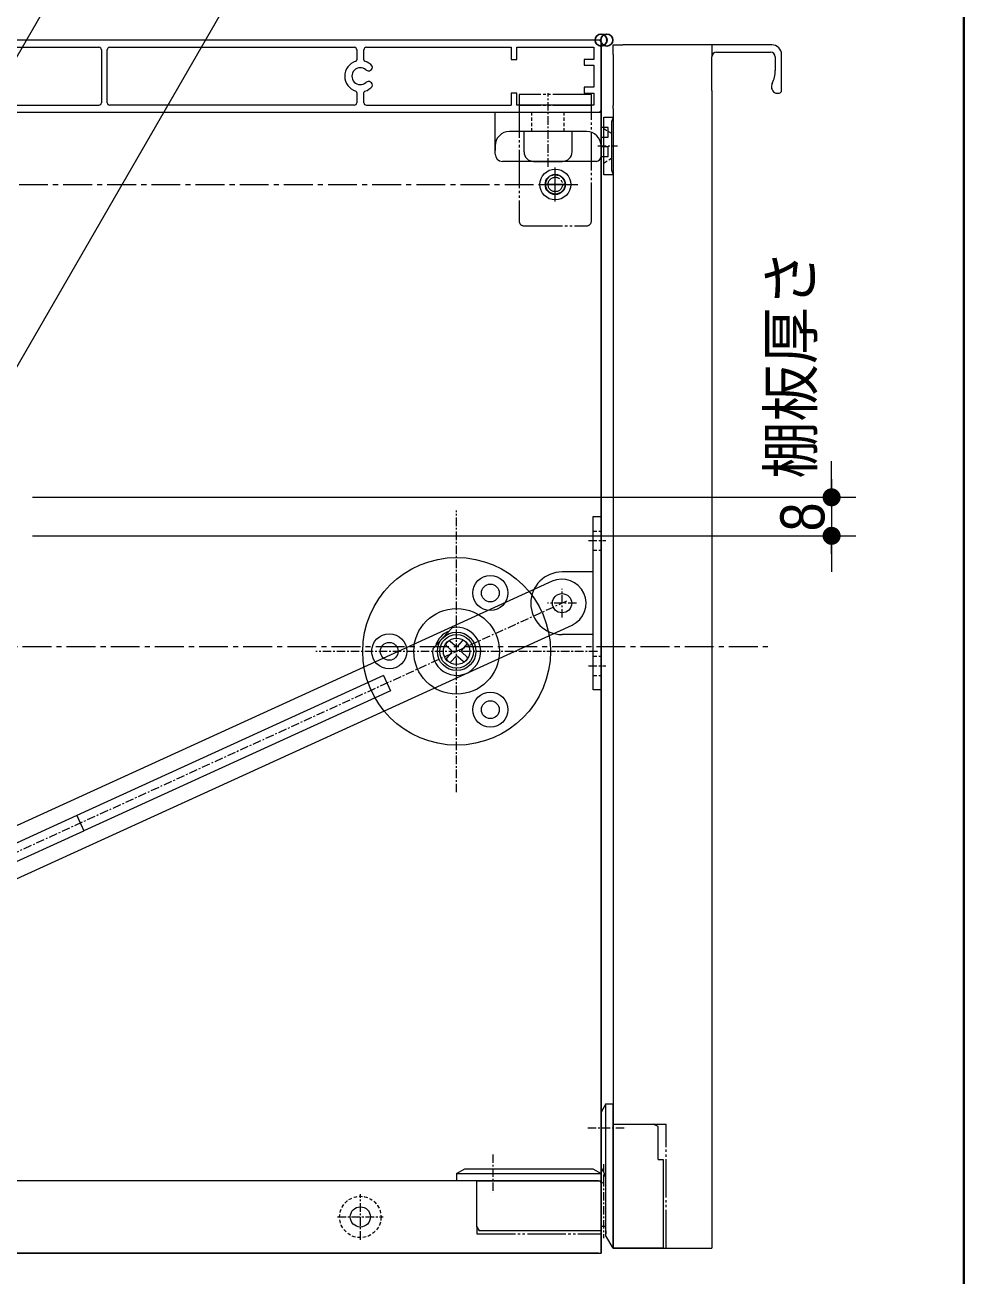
# Model space of a CAD drawing. Units: millimetres, scale not verified. Extents: x -1516 to 1516, y -761 to 761.
# Drawn here: x 358.1 to 553.1, y -544.8 to -284.9 of the extents above; entities that cross this region are included whole.
import ezdxf
from ezdxf.enums import TextEntityAlignment as Align

# ---------------------------------------------------------------- set-up
doc = ezdxf.new("R2010")
doc.units = ezdxf.units.MM
doc.header["$LTSCALE"] = 5
doc.header["$PDMODE"] = 32
doc.header["$PDSIZE"] = 2.5
for name, pattern in [('USER1', [9.172222, 5.997222, -1.058333, 1.058333, -1.058333]), ('USER2', [2.91, 1.76, -0.4, 0.35, -0.4]), ('USER3', [10.5, 8, -0.5, 0.5, -0.5, 0.5, -0.5]), ('USER4', [1.11, 0.71, -0.4])]:
    doc.linetypes.add(name, pattern=pattern)
for name, color, linetype, lineweight in [('0-0_3一般', 7, 'Continuous', 15), ('0-1_2寸法-3', 7, 'Continuous', 15), ('0-2_1図面枠', 7, 'Continuous', 20), ('0-3_2寸法-1', 7, 'Continuous', 15), ('0-4_0', 7, 'Continuous', 25), ('0-6_2寸法-2', 7, 'Continuous', 15)]:
    doc.layers.add(name, color=color, linetype=linetype, lineweight=lineweight)
doc.layers.add('0-5_Defpoints', color=7, linetype='Continuous')
doc.styles.add('ＭＳ Ｐゴシック', font='')
doc.styles.get('ＭＳ Ｐゴシック').set_extended_font_data('MS PGothic')

# ---------------------------------------------------------------- blocks, each defined once
blk = doc.blocks.new('グループ-13')
at = {"layer": '0-0_3一般'}
for p, q in [((4628, -2545), (4623, -2553.66)), ((4628, -2545), (4635.5, -2545)), ((4628, -2620), (4628, -2545)), ((4635.5, -2566), (4635.5, -2545)), ((4623, -2611.34), (4623, -2553.66)), ((4628, -2620), (4623, -2611.34)), ((4473, -2617.5), (4473, -2625)), ((4625.5, -2620), (4625.5, -2626.44)), ((4494, -2625), (4473, -2625)), ((4494, -2672.67), (4494, -2625)), ((4494, -2672.67), (4496.5, -2677)), ((4623, -2672), (4628, -2672)), ((4623, -2672), (4623, -2677)), ((4623, -2677), (4496.5, -2677)), ((4687.5, -2695), (4635.5, -2695))]:
    blk.add_line(p, q, dxfattribs=at)
at = {"layer": '0-0_3一般', "linetype": 'USER2'}
for p, q in [((4609.28, -2569.8), (4649.28, -2569.8)), ((4510.5, -2597.61), (4510.5, -2637.61)), ((4625.5, -2607.69), (4625.5, -2684.69))]:
    blk.add_line(p, q, dxfattribs=at)
at = {"layer": '0-0_3一般', "linetype": 'USER3'}
for p, q in [((4677.14, -2566), (4690.5, -2566)), ((4690.5, -2695), (4690.5, -2566)), ((4623, -2677), (4623, -2680)), ((4628, -2677), (4628, -2680)), ((4687.5, -2695), (4690.5, -2695))]:
    blk.add_line(p, q, dxfattribs=at)
at = {"layer": '0-0_3一般'}
for points in [[(4635.5, -2695), (4635.5, -2566), (4677.14, -2566)], [(4682.5, -2603), (4682.5, -2568.5), (4677.14, -2566)], [(4682.5, -2603), (4687.5, -2603), (4687.5, -2695)], [(4473, -2617.5), (4481.66, -2612.5), (4614.34, -2612.5), (4623, -2617.5)], [(4473, -2617.5), (4623, -2617.5), (4623, -2625)], [(4628, -2632.7), (4628, -2620), (4625.5, -2620)], [(4494, -2625), (4623, -2625), (4623, -2627.89)], [(4625.5, -2626.44), (4623, -2627.89), (4623, -2672)], [(4635.5, -2695), (4628, -2682.01), (4628, -2632.7)]]:
    blk.add_lwpolyline(points, dxfattribs=at)
at = {"layer": '0-0_3一般', "linetype": 'USER3'}
blk.add_lwpolyline([(4494, -2672.67), (4494, -2680), (4623, -2680)], dxfattribs=at)
blk = doc.blocks.new('グループ-15')
at = {"layer": '0-0_3一般'}
for p, q in [((4620.5, -1440.04), (3656.5, -1440.04)), ((3847.25, -1447.54), (4101.5, -1447.54)), ((4104, -1450.04), (4104, -1505.04)), ((4110, -1505.04), (4110, -1450.04)), ((4112.5, -1447.54), (4366.75, -1447.54)), ((4369.25, -1450.04), (4369.25, -1460.58)), ((4376.75, -1460.58), (4376.75, -1450.04)), ((4379.25, -1447.54), (4529.5, -1447.54)), ((4529.5, -1447.54), (4529.5, -1460.04)), ((4535.5, -1447.54), (4615.5, -1447.54)), ((4535.5, -1460.04), (4535.5, -1447.54)), ((4615.5, -1447.54), (4615.5, -1460.04)), ((4623, -1442.54), (4623, -2700.04)), ((4529.5, -1460.04), (4535.5, -1460.04)), ((4605.5, -1460.04), (4605.5, -1466.04)), ((4615.5, -1460.04), (4605.5, -1460.04)), ((4605.5, -1466.04), (4615.5, -1466.04)), ((4615.5, -1466.04), (4615.5, -1489.04)), ((4605.5, -1489.04), (4605.5, -1495.04)), ((4615.5, -1489.04), (4605.5, -1489.04)), ((4369.25, -1494.5), (4369.25, -1505.04)), ((4376.75, -1505.04), (4376.75, -1494.5)), ((4529.5, -1495.04), (4529.5, -1507.54)), ((4535.5, -1495.04), (4529.5, -1495.04)), ((4535.5, -1507.54), (4535.5, -1495.04)), ((4605.5, -1495.04), (4615.5, -1495.04)), ((4615.5, -1495.04), (4615.5, -1507.54)), ((3592.5, -1515.04), (4623, -1515.04)), ((3847.25, -1507.54), (4101.5, -1507.54)), ((4366.75, -1507.54), (4112.5, -1507.54)), ((4379.25, -1507.54), (4529.5, -1507.54)), ((4615.5, -1507.54), (4535.5, -1507.54))]:
    blk.add_line(p, q, dxfattribs=at)
at = {"layer": '0-0_3一般', "linetype": 'USER2'}
for p, q in [((4575.5, -1607.64), (4575.5, -1572.44)), ((4557.9, -1590.04), (4593.1, -1590.04)), ((4373, -2686.19), (4373, -2638.89)), ((4349.35, -2662.54), (4396.65, -2662.54))]:
    blk.add_line(p, q, dxfattribs=at)
at = {"layer": '0-0_3一般'}
blk.add_lwpolyline([(3591, -1502.54), (3591, -2700.04), (4623, -2700.04)], dxfattribs=at)
for centre, radius in [((4575.5, -1590.04), 16), ((4575.5, -1590.04), 10.5), ((4373, -2662.54), 10.5)]:
    blk.add_circle(centre, radius, dxfattribs=at)
at = {"layer": '0-0_3一般', "linetype": 'USER4'}
blk.add_circle((4373, -2662.54), 21.5, dxfattribs=at)
at = {"layer": '0-0_3一般'}
for centre, radius, start, end in [((4620.5, -1442.54), 2.5, 0, 90), ((4101.5, -1450.04), 2.5, 0, 90), ((4112.5, -1450.04), 2.5, 90, 180), ((4366.75, -1450.04), 2.5, 0, 90), ((4379.25, -1450.04), 2.5, 90, 180), ((4373, -1477.54), 16.25, 107.20399, 252.79601), ((4367.75, -1460.58), 1.5, 287.20399, 0), ((4378.25, -1460.58), 1.5, 180, 252.79601), ((4373, -1477.54), 16.25, 40.5698, 72.79601), ((4381.48, -1468.02), 4, 228.28389, 15.23813), ((4373, -1477.54), 8.75, 48.28389, 311.71611), ((4367.75, -1494.5), 1.5, 0, 72.79601), ((4378.25, -1494.5), 1.5, 107.20399, 180), ((4373, -1477.54), 16.25, 287.20399, 319.4302), ((4381.48, -1487.06), 4, 344.76187, 131.71611), ((4101.5, -1505.04), 2.5, 270, 0), ((4112.5, -1505.04), 2.5, 180, 270), ((4366.75, -1505.04), 2.5, 270, 0), ((4379.25, -1505.04), 2.5, 180, 270)]:
    blk.add_arc(centre, radius, start, end, dxfattribs=at)
blk = doc.blocks.new('グループ-16')
at = {"layer": '0-0_3一般', "linetype": 'USER3'}
for p, q in [((4538, -1496.5), (4538, -1501.5)), ((4613, -1496.5), (4538, -1496.5)), ((4538, -1501.5), (4538, -1628)), ((4613, -1501.5), (4613, -1496.5)), ((4613, -1628), (4613, -1501.5)), ((4613, -1508), (4538, -1508)), ((4575.5, -1601), (4575.5, -1579)), ((4586.5, -1590), (4564.5, -1590)), ((4543, -1633), (4608, -1633))]:
    blk.add_line(p, q, dxfattribs=at)
at = {"layer": '0-0_3一般', "linetype": 'USER1'}
blk.add_line((2642.61, -1590), (4602.61, -1590), dxfattribs=at)
at = {"layer": '0-0_3一般', "linetype": 'USER3'}
for radius in [10, 7.5]:
    blk.add_circle((4575.5, -1590), radius, dxfattribs=at)
for centre, start, end in [((4543, -1628), 180, 270), ((4608, -1628), 270, 0)]:
    blk.add_arc(centre, 5, start, end, dxfattribs=at)
blk = doc.blocks.new('グループ-18')
at = {"layer": '0-0_3一般', "linetype": 'USER2'}
for p, q in [((4473, -2221.25), (4473, -1928.75)), ((4619.25, -2075), (4326.75, -2075))]:
    blk.add_line(p, q, dxfattribs=at)
at = {"layer": '0-0_3一般'}
for p, q in [((4458.29, -2061.45), (4468.45, -2050.42)), ((4448.13, -2072.49), (4458.29, -2061.45)), ((4464.08, -2064.75), (4462.05, -2066.96)), ((4471.72, -2069.74), (4466.2, -2064.66)), ((4478.92, -2064.14), (4473.84, -2069.66)), ((4483.25, -2066.08), (4481.04, -2064.05)), ((4462.14, -2069.08), (4467.66, -2074.16)), ((4467.74, -2076.28), (4462.66, -2081.8)), ((4478.26, -2073.72), (4483.34, -2068.2)), ((4483.86, -2080.92), (4478.34, -2075.84)), ((4462.75, -2083.92), (4464.96, -2085.95)), ((4467.08, -2085.86), (4472.16, -2080.34)), ((4474.28, -2080.26), (4479.8, -2085.34)), ((4481.92, -2085.25), (4483.95, -2083.04))]:
    blk.add_line(p, q, dxfattribs=at)
for centre, radius in [((4473, -2075), 97.5), ((4508, -2014.38), 18.25), ((4508, -2014.38), 9.25), ((4473, -2075), 44.5), ((4403, -2075), 18.25), ((4403, -2075), 9.25), ((4473, -2075), 20), ((4473, -2075), 17.5), ((4473, -2075), 13.75), ((4508, -2135.62), 18.25), ((4508, -2135.62), 9.25)]:
    blk.add_circle(centre, radius, dxfattribs=at)
for centre, radius, start, end in [((4473, -2075), 25, 174.23218, 100.49239), ((4473, -2075), 22.5, 110.09624, 164.62833), ((4465.19, -2065.77), 1.5, 47.36229, 137.36229), ((4480.02, -2065.16), 1.5, 47.36229, 137.36229), ((4482.23, -2067.19), 1.5, 317.36229, 47.36229), ((4463.16, -2067.98), 1.5, 137.36229, 227.36229), ((4466.64, -2075.26), 1.5, 317.36229, 47.36229), ((4472.74, -2068.64), 1.5, 227.36229, 317.36229), ((4479.36, -2074.74), 1.5, 137.36229, 227.36229), ((4463.77, -2082.81), 1.5, 137.36229, 227.36229), ((4465.98, -2084.84), 1.5, 227.36229, 317.36229), ((4473.26, -2081.36), 1.5, 47.36229, 137.36229), ((4480.81, -2084.23), 1.5, 227.36229, 317.36229), ((4482.84, -2082.02), 1.5, 317.36229, 47.36229)]:
    blk.add_arc(centre, radius, start, end, dxfattribs=at)
blk = doc.blocks.new('グループ-19')
at = {"layer": '0-0_3一般'}
for p, q in [((4615, -1935), (4623, -1935)), ((4615, -2080), (4615, -1935)), ((4623, -2080), (4623, -1935)), ((4615, -1992.5), (4582.5, -1992.5)), ((4615, -2057.5), (4582.5, -2057.5)), ((4615, -2100), (4615, -2080)), ((4623, -2100), (4623, -2080)), ((4615, -2115), (4615, -2100)), ((4623, -2115), (4623, -2100)), ((4623, -2115), (4615, -2115))]:
    blk.add_line(p, q, dxfattribs=at)
at = {"layer": '0-0_3一般', "linetype": 'USER2'}
for p, q in [((4610, -1960), (4628, -1960)), ((4582.5, -2040), (4582.5, -2010)), ((4597.5, -2025), (4567.5, -2025)), ((4610, -2090), (4628, -2090))]:
    blk.add_line(p, q, dxfattribs=at)
at = {"layer": '0-0_3一般', "linetype": 'USER4'}
for p, q in [((4615, -1950), (4623, -1950)), ((4615, -1970), (4623, -1970)), ((4615, -2080), (4623, -2080)), ((4615, -2100), (4623, -2100))]:
    blk.add_line(p, q, dxfattribs=at)
at = {"layer": '0-0_3一般'}
blk.add_lwpolyline([(4623, -1985), (4623, -1970), (4623, -1950)], dxfattribs=at)
blk.add_circle((4582.5, -2025), 10, dxfattribs=at)
for start, end in [(90, 180), (180, 270)]:
    blk.add_arc((4582.5, -2025), 32.5, start, end, dxfattribs=at)
blk = doc.blocks.new('グループ-20')
at = {"layer": '0-0_3一般'}
for p, q in [((4572.12, -2002.26), (3662.46, -2417.63)), ((4605.24, -2014.62), (4605.24, -2014.62)), ((3683.23, -2463.11), (4592.88, -2047.74)), ((4396.93, -2100.11), (4078.56, -2245.49)), ((4396.93, -2100.11), (4404.2, -2116.03)), ((4404.2, -2116.03), (4085.82, -2261.41)), ((4078.56, -2245.49), (3896.63, -2328.57)), ((4078.56, -2245.49), (4085.82, -2261.41)), ((3903.89, -2344.48), (4085.82, -2261.41))]:
    blk.add_line(p, q, dxfattribs=at)
at = {"layer": '0-0_3一般', "linetype": 'USER2'}
blk.add_line((4587.05, -2022.92), (3668.3, -2442.44), dxfattribs=at)
at = {"layer": '0-0_3一般'}
blk.add_circle((4582.5, -2025), 10, dxfattribs=at)
for start, end in [(24.54241, 114.54241), (294.54241, 24.54241)]:
    blk.add_arc((4582.5, -2025), 25, start, end, dxfattribs=at)
blk = doc.blocks.new('グループ-21')
at = {"layer": '0-0_3一般'}
for name in ['グループ-19', 'グループ-18', 'グループ-20']:
    blk.add_blockref(name, (0, 0), dxfattribs=at)
blk = doc.blocks.new('グループ-22')
at = {"layer": '0-0_3一般'}
for p, q in [((4635.5, -1455), (4635.5, -1508)), ((4738, -1445), (4645.5, -1445)), ((4743, -1452.5), (4799, -1452.5)), ((4810.5, -1492.5), (4810.5, -1455)), ((4738, -1492.5), (4738, -1457.5)), ((4804, -1457.5), (4804, -1471.51)), ((4738, -1492.5), (4738, -2695)), ((4804.69, -1495), (4808, -1495)), ((4635.5, -1511), (4635.5, -1508)), ((4635.5, -1511), (4635.5, -1925)), ((4635.5, -1925), (4635.5, -2470))]:
    blk.add_line(p, q, dxfattribs=at)
for points in [[(4635.5, -1455), (4635.5, -1445), (4645.5, -1445)], [(4800.5, -1445), (4738, -1445), (4738, -1457.5)], [(4635.5, -1925), (4635.5, -2695), (4738, -2695)]]:
    blk.add_lwpolyline(points, dxfattribs=at)
for centre, radius, start, end in [((4743, -1457.5), 5, 90, 180), ((4799, -1457.5), 5, 0, 90), ((4800.5, -1455), 10, 0, 90), ((4774, -1471.51), 30, 333.29515, 0), ((4807.5, -1488.37), 7.5, 153.29515, 235.75613), ((4808, -1492.5), 2.5, 270, 0), ((4804.69, -1492.5), 2.5, 235.75613, 270)]:
    blk.add_arc(centre, radius, start, end, dxfattribs=at)
blk = doc.blocks.new('グループ-23')
at = {"layer": '0-0_3一般', "linetype": 'USER2'}
blk.add_line((4568, -1571.54), (4568, -1495.04), dxfattribs=at)
at = {"layer": '0-0_3一般'}
for p, q in [((4513, -1558.5), (4513, -1515)), ((4513, -1515), (4623, -1515)), ((4630.5, -1531), (4623, -1531)), ((4630.5, -1541), (4630.5, -1531)), ((4513, -1545), (4513, -1554.64)), ((4543, -1556), (4543, -1535)), ((4608, -1535), (4593, -1535)), ((4593, -1556), (4593, -1535)), ((4623, -1541), (4623, -1561)), ((4623, -1545), (4623, -1554.64)), ((4630.5, -1551), (4623, -1551)), ((4630.5, -1561), (4630.5, -1551)), ((4618, -1566), (4520.5, -1566)), ((4553, -1566), (4583, -1566)), ((4623, -1561), (4630.5, -1561))]:
    blk.add_line(p, q, dxfattribs=at)
at = {"layer": '0-0_3一般', "linetype": 'USER4'}
for p, q in [((4551.25, -1535), (4551.25, -1515)), ((4584.75, -1535), (4584.75, -1515))]:
    blk.add_line(p, q, dxfattribs=at)
at = {"layer": '0-0_3一般'}
for points in [[(4623, -1515), (4623, -1541), (4630.5, -1541)], [(4593, -1535), (4543, -1535), (4528, -1535)]]:
    blk.add_lwpolyline(points, dxfattribs=at)
for centre, radius, start, end in [((4528, -1550), 15, 90, 180), ((4608, -1550), 15, 0, 90), ((4520.5, -1558.5), 7.5, 180, 270), ((4553, -1556), 10, 180, 270), ((4583, -1556), 10, 270, 0), ((4618, -1561), 5, 270, 0)]:
    blk.add_arc(centre, radius, start, end, dxfattribs=at)
blk = doc.blocks.new('グループ-24')
at = {"layer": '0-0_3一般'}
for p, q in [((4626, -1580), (4626, -1520)), ((4626, -1520), (4635.5, -1520)), ((4635.5, -1520), (4634, -1525)), ((4635.5, -1580), (4626, -1580))]:
    blk.add_line(p, q, dxfattribs=at)
at = {"layer": '0-0_3一般', "linetype": 'USER4'}
for p, q in [((4626, -1532), (4634, -1537)), ((4634, -1563), (4626, -1568))]:
    blk.add_line(p, q, dxfattribs=at)
at = {"layer": '0-0_3一般', "linetype": 'USER2'}
blk.add_line((4619.7, -1550), (4640, -1550), dxfattribs=at)
at = {"layer": '0-0_3一般'}
blk.add_lwpolyline([(4634, -1525), (4634, -1575), (4635.5, -1580)], dxfattribs=at)
blk = doc.blocks.new('グループ-25')
at = {"layer": '0-0_3一般'}
for p, q in [((4620.5, -1440), (3652, -1440)), ((4623, -1440), (4620.5, -1440)), ((4623, -2700.04), (4623, -1440)), ((4623, -1442.5), (4623, -1448)), ((4623, -1448), (4623, -2692)), ((3588, -1515), (4556.62, -1515)), ((4556.62, -1515), (4571.62, -1515)), ((4620.5, -2625), (3652, -2625)), ((4571.62, -2625), (4556.62, -2625)), ((4620.5, -2700.04), (3652, -2700.04)), ((4620.5, -2700.04), (4623, -2700.04)), ((4623, -2692), (4623, -2697.5))]:
    blk.add_line(p, q, dxfattribs=at)
at = {"layer": '0-0_3一般', "linetype": 'USER1'}
blk.add_line((2416.92, -2070), (4796.92, -2070), dxfattribs=at)
at = {"layer": '0-0_3一般'}
blk.add_lwpolyline([(4556.62, -1515), (4571.62, -1515), (4620.5, -1515)], dxfattribs=at)
for centre, start, end in [((4620.5, -1512.5), 270, 0), ((4620.5, -1512.5), 270, 0), ((4620.5, -2627.5), 0, 90), ((4620.5, -2627.5), 0, 90)]:
    blk.add_arc(centre, 2.5, start, end, dxfattribs=at)
for name in ['グループ-15', 'グループ-22', 'グループ-23', 'グループ-16', 'グループ-24', 'グループ-21', 'グループ-13']:
    blk.add_blockref(name, (0, 0), dxfattribs=at)
blk = doc.blocks.new('グループ-31')
at = {"layer": '0-2_1図面枠', "lineweight": 35}
blk.add_lwpolyline([(-5000, 3462.5), (5000, 3462.5), (5000, -3462.5), (-5000, -3462.5)], close=True, dxfattribs=at)
blk = doc.blocks.new('図面枠')
at = {"layer": '0-2_1図面枠'}
blk.add_blockref('グループ-31', (0, 0), dxfattribs=at)
blk = doc.blocks.new('_Dot')
at = {"layer": '0-4_0'}
blk.add_line((-2.5, 0), (-5, 0), dxfattribs=at)
for points in [[(0, 0), (-2.5, 0), (-2.48, 0.313)], [(0, 0), (-2.48, -0.313), (-2.5, 0)], [(0, 0), (-2.48, 0.313), (-2.421, 0.622)], [(0, 0), (-2.421, -0.622), (-2.48, -0.313)], [(0, 0), (-2.421, 0.622), (-2.324, 0.92)], [(0, 0), (-2.324, -0.92), (-2.421, -0.622)], [(0, 0), (-2.324, 0.92), (-2.191, 1.204)], [(0, 0), (-2.191, -1.204), (-2.324, -0.92)], [(0, 0), (-2.191, 1.204), (-2.023, 1.469)], [(0, 0), (-2.023, -1.469), (-2.191, -1.204)], [(0, 0), (-2.023, 1.469), (-1.822, 1.711)], [(0, 0), (-1.822, -1.711), (-2.023, -1.469)], [(0, 0), (-1.822, 1.711), (-1.594, 1.926)], [(0, 0), (-1.594, -1.926), (-1.822, -1.711)], [(0, 0), (-1.594, 1.926), (-1.34, 2.111)], [(0, 0), (-1.34, -2.111), (-1.594, -1.926)], [(0, 0), (-1.34, 2.111), (-1.064, 2.262)], [(0, 0), (-1.064, -2.262), (-1.34, -2.111)], [(0, 0), (-1.064, 2.262), (-0.773, 2.378)], [(0, 0), (-0.773, -2.378), (-1.064, -2.262)], [(0, 0), (-0.773, 2.378), (-0.468, 2.456)], [(0, 0), (-0.468, -2.456), (-0.773, -2.378)], [(0, 0), (-0.468, 2.456), (-0.157, 2.495)], [(0, 0), (-0.157, -2.495), (-0.468, -2.456)], [(0, 0), (-0.157, 2.495), (0.157, 2.495)], [(0, 0), (0.157, -2.495), (-0.157, -2.495)], [(0, 0), (0.157, 2.495), (0.468, 2.456)], [(0, 0), (0.468, 2.456), (0.773, 2.378)], [(0, 0), (0.773, 2.378), (1.064, 2.262)], [(0, 0), (1.064, 2.262), (1.34, 2.111)], [(0, 0), (1.34, 2.111), (1.594, 1.926)], [(0, 0), (1.594, 1.926), (1.822, 1.711)], [(0, 0), (1.822, 1.711), (2.023, 1.469)], [(0, 0), (2.023, 1.469), (2.191, 1.204)], [(0, 0), (2.191, 1.204), (2.324, 0.92)], [(0, 0), (2.324, 0.92), (2.421, 0.622)], [(0, 0), (2.421, 0.622), (2.48, 0.313)], [(0, 0), (2.48, 0.313), (2.5, 0)], [(0, 0), (0.468, -2.456), (0.157, -2.495)], [(0, 0), (0.773, -2.378), (0.468, -2.456)], [(0, 0), (1.064, -2.262), (0.773, -2.378)], [(0, 0), (1.34, -2.111), (1.064, -2.262)], [(0, 0), (1.594, -1.926), (1.34, -2.111)], [(0, 0), (1.822, -1.711), (1.594, -1.926)], [(0, 0), (2.023, -1.469), (1.822, -1.711)], [(0, 0), (2.191, -1.204), (2.023, -1.469)], [(0, 0), (2.324, -0.92), (2.191, -1.204)], [(0, 0), (2.421, -0.622), (2.324, -0.92)], [(0, 0), (2.48, -0.313), (2.421, -0.622)], [(0, 0), (2.5, 0), (2.48, -0.313)]]:
    blk.add_solid(points, dxfattribs=at)

msp = doc.modelspace()

# ---------------------------------------------------------------- linework, layer by layer
at = {"layer": '0-1_2寸法-3'}
for p, q in [((301.088, -387.2), (401.55, -213.196)), ((337.125, -389.208), (438.745, -213.196))]:
    msp.add_line(p, q, dxfattribs=at)
at = {"layer": '0-3_2寸法-1'}
for p, q in [((525.625, -379.248), (525.625, -375.497)), ((359.625, -383), (530.625, -383)), ((525.625, -383), (525.625, -391)), ((359.625, -391), (530.625, -391)), ((525.625, -394.752), (525.625, -398.503))]:
    msp.add_line(p, q, dxfattribs=at)
at = {"layer": '0-5_Defpoints'}
for p in [(477.725, -288), (478.925, -288), (525.625, -391), (525.625, -391)]:
    msp.add_point(p, dxfattribs=at)
at = {"layer": '0-6_2寸法-2'}
for p, q in [((525.625, -379.248), (525.625, -375.497)), ((359.625, -383), (530.625, -383)), ((525.625, -383), (525.625, -391)), ((359.625, -391), (530.625, -391)), ((525.625, -394.752), (525.625, -398.503))]:
    msp.add_line(p, q, dxfattribs=at)

# ---------------------------------------------------------------- block references
at = {"layer": '0-0_3一般', "xscale": 0.2, "yscale": 0.2}
msp.add_blockref('グループ-25', (-446.875, 0), dxfattribs=at)
at = {"layer": '0-2_1図面枠', "xscale": 0.2, "yscale": 0.2}
msp.add_blockref('図面枠', (-446.875, 0), dxfattribs=at)
at = {"layer": '0-3_2寸法-1', "xscale": 0.7503418, "yscale": 0.7503418}
for p, rotation in [((525.625, -383), 270), ((525.625, -391), 90)]:
    msp.add_blockref('_Dot', p, dxfattribs=dict(at, rotation=rotation))
at = {"layer": '0-6_2寸法-2', "xscale": 0.7503418, "yscale": 0.7503418}
for p, rotation in [((525.625, -383), 270), ((525.625, -391), 90)]:
    msp.add_blockref('_Dot', p, dxfattribs=dict(at, rotation=rotation))

# ---------------------------------------------------------------- texts
at = {"layer": '0-3_2寸法-1', "style": 'ＭＳ Ｐゴシック', "width": 0.9}
msp.add_text('8', height=9.164, rotation=90, dxfattribs=at).set_placement((526.889, -390.074), align=Align.BOTTOM_LEFT)
at = {"layer": '0-6_2寸法-2', "style": 'ＭＳ Ｐゴシック', "width": 0.95}
msp.add_text('棚板厚さ', height=9.171, rotation=90, dxfattribs=at).set_placement((524.43, -379.129), align=Align.BOTTOM_LEFT)

doc.saveas('drawing.dxf')
